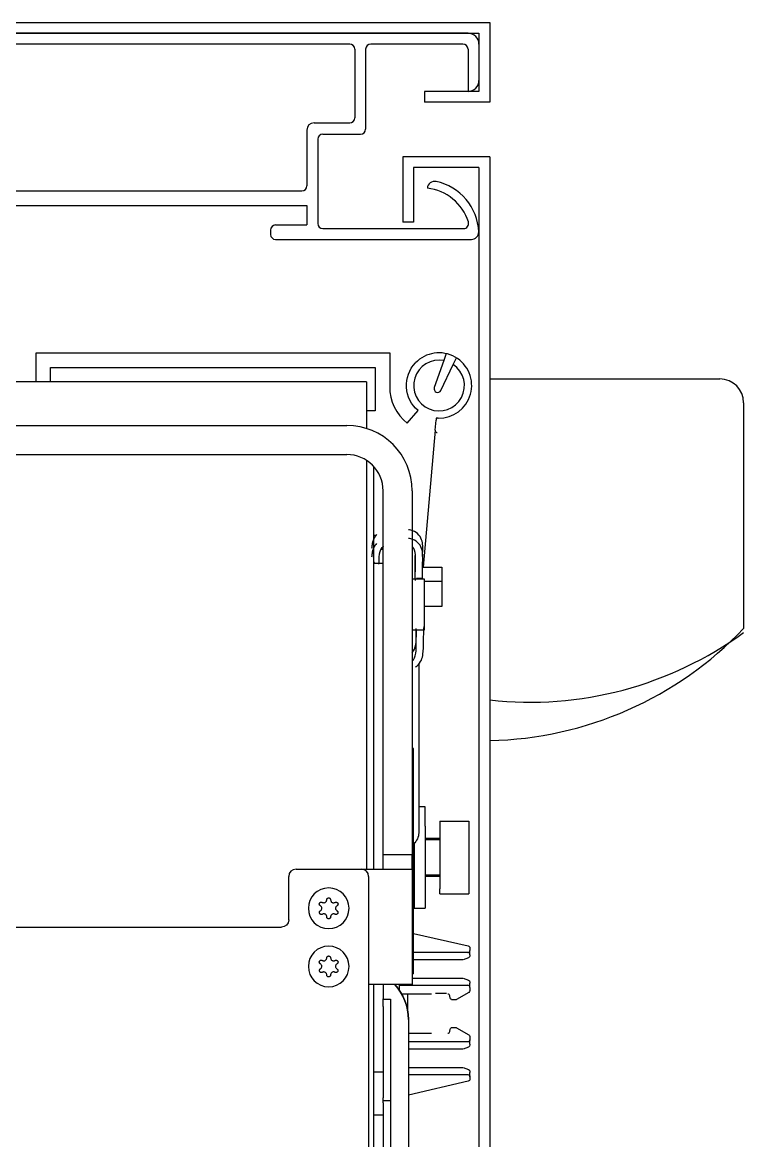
# Model space of a CAD drawing. Header units: millimetres. Extents: x 17311 to 801382, y -242618 to -104888.
# Drawn here: x 575746.3 to 575845.7, y -199233.5 to -199079.5 of the extents above; entities that cross this region are included whole.
import ezdxf

# ---------------------------------------------------------------- set-up
doc = ezdxf.new("R2010")
doc.units = ezdxf.units.MM
doc.header["$LTSCALE"] = 250
for name, color, linetype in [('1', 1, 'Continuous'), ('A-CON', 2, 'Continuous'), ('A-ELE-8', 8, 'Continuous'), ('A-FIN', 6, 'Continuous'), ('A-WIN', 4, 'Continuous')]:
    doc.layers.add(name, color=color, linetype=linetype)

# ---------------------------------------------------------------- blocks, each defined once
blk = doc.blocks.new('2302')
at = {"layer": '1', "color": 8, "linetype": 'Continuous'}
for p, q in [((40.09, 68.81), (40.09, 72.81)), ((40.09, 68.81), (40.09, 72.81)), ((40.09, 72.81), (88.79, 72.81)), ((88.79, 72.81), (88.79, 68.17)), ((88.79, 72.81), (88.79, 68.17)), ((96.59, 72.7), (96.25, 71.75)), ((96.59, 72.7), (96.25, 71.75)), ((96.25, 71.75), (94.93, 68.02)), ((96.25, 71.75), (94.93, 68.02)), ((95.85, 67.64), (97.55, 71.22)), ((95.85, 67.64), (97.55, 71.22)), ((97.55, 71.22), (97.98, 72.13)), ((97.55, 71.22), (97.98, 72.13)), ((42.09, 70.81), (86.79, 70.81)), ((42.09, 68.81), (42.09, 70.81)), ((42.09, 70.81), (86.79, 70.81)), ((42.09, 68.81), (42.09, 70.81)), ((86.79, 70.81), (86.79, 64.81)), ((86.79, 70.81), (86.79, 64.81)), ((85.59, 68.81), (31.92, 68.81)), ((85.59, 68.81), (31.92, 68.81)), ((85.59, 68.81), (85.59, 62.4)), ((85.59, 68.81), (85.59, 62.4)), ((86.79, 64.81), (85.59, 64.81)), ((86.79, 64.81), (85.59, 64.81)), ((91.22, 63.11), (92.7, 64.87)), ((91.22, 63.11), (92.7, 64.87)), ((95.05, 62.14), (95.17, 63.54)), ((95.05, 62.14), (95.17, 63.54)), ((95.2, 63.83), (95.17, 63.54)), ((95.2, 63.83), (95.17, 63.54)), ((22.09, 62.81), (82.89, 62.81)), ((22.09, 62.81), (82.89, 62.81)), ((95.05, 62.14), (93.4, 43.3)), ((95.05, 62.14), (93.4, 43.3)), ((3.59, 58.81), (82.89, 58.81)), ((3.59, 58.81), (82.89, 58.81)), ((85.59, 58.02), (85.59, 1.71)), ((85.59, 58.02), (85.59, 1.71)), ((86.59, 1.72), (86.59, 57.18)), ((86.59, 1.72), (86.59, 57.18)), ((87.89, 3.72), (87.89, 53.81)), ((87.89, 3.72), (87.89, 53.81)), ((91.89, 53.81), (91.89, 3.72)), ((91.89, 53.81), (91.89, 3.72)), ((86.59, 47.71), (86.96, 47.71)), ((86.59, 47.71), (86.96, 47.71)), ((87.89, 45.71), (87.56, 45.71)), ((87.89, 45.71), (87.56, 45.71)), ((87.89, 43.81), (86.59, 43.81)), ((87.89, 43.81), (86.59, 43.81)), ((92.29, 43.86), (92.29, 42.66)), ((92.29, 43.86), (92.29, 42.66)), ((93.3, 43.3), (95.99, 43.3)), ((93.3, 43.3), (95.99, 43.3)), ((95.99, 43.3), (95.99, 41.38)), ((95.99, 43.3), (95.99, 41.38)), ((93.59, 41.66), (91.89, 41.66)), ((93.59, 41.66), (91.89, 41.66)), ((92.49, 41.74), (92.49, 41.66)), ((93.31, 41.74), (92.49, 41.74)), ((92.49, 41.74), (92.49, 41.66)), ((93.31, 41.74), (92.49, 41.74)), ((93.31, 41.74), (93.31, 42.94)), ((93.31, 41.74), (93.31, 42.94)), ((93.59, 34.66), (93.59, 41.66)), ((93.59, 34.66), (93.59, 41.66)), ((93.59, 41.38), (95.99, 41.38)), ((93.59, 41.38), (95.99, 41.38)), ((95.99, 41.38), (95.99, 37.87)), ((95.99, 41.38), (95.99, 37.87)), ((95.99, 37.87), (93.59, 37.87)), ((95.99, 37.87), (93.59, 37.87)), ((91.89, 34.66), (93.59, 34.66)), ((91.89, 34.66), (93.59, 34.66)), ((92.79, 29.92), (92.79, 6.71)), ((92.79, 29.92), (92.79, 6.71)), ((92.09, 18.31), (91.89, 18.31)), ((92.09, 18.31), (91.89, 18.31)), ((92.09, 16.31), (92.09, 18.31)), ((92.09, 16.31), (92.09, 18.31)), ((92.09, -1.68), (92.09, 16.31)), ((92.09, -1.68), (92.09, 16.31)), ((93.69, 10.31), (92.79, 10.31)), ((93.69, 10.31), (92.79, 10.31)), ((93.69, 7.61), (93.69, 10.31)), ((93.69, 7.61), (93.69, 10.31)), ((95.69, 8.31), (95.69, 7.61)), ((95.69, 8.31), (99.69, 8.31)), ((95.69, 8.31), (95.69, 7.61)), ((95.69, 8.31), (99.69, 8.31)), ((99.69, 8.31), (99.69, -1.69)), ((99.69, 8.31), (99.69, -1.69)), ((93.69, 7.61), (93.69, -3.69)), ((93.69, 7.61), (93.69, -3.69)), ((95.69, 7.61), (95.69, -0.99)), ((95.69, 7.61), (95.69, -0.99)), ((92.18, 5.27), (92.18, -3.69)), ((92.18, 5.27), (92.18, -3.69)), ((95.69, 5.91), (93.69, 5.91)), ((95.69, 5.91), (93.69, 5.91)), ((95.69, 5.76), (93.69, 5.76)), ((95.69, 5.76), (93.69, 5.76)), ((87.89, 1.72), (87.89, 3.72)), ((87.89, 3.72), (91.89, 3.72)), ((87.89, 1.72), (87.89, 3.72)), ((87.89, 3.72), (91.89, 3.72)), ((91.89, 1.72), (91.89, 3.72)), ((91.89, 1.72), (91.89, 3.72)), ((75.89, 1.71), (84.89, 1.71)), ((75.89, 1.71), (84.89, 1.71)), ((84.89, 1.71), (91.89, 1.71)), ((84.89, 1.71), (91.89, 1.71)), ((87.89, 1.72), (91.89, 1.72)), ((87.89, 1.71), (87.89, 1.72)), ((87.89, 1.72), (91.89, 1.72)), ((87.89, 1.71), (87.89, 1.72)), ((91.89, 1.72), (91.89, 1.71)), ((91.89, 1.72), (91.89, 1.71)), ((91.89, 1.71), (91.89, -14.19)), ((91.89, 1.71), (91.89, -14.19)), ((74.89, -5.29), (74.89, 0.71)), ((74.89, -5.29), (74.89, 0.71)), ((85.89, 0.71), (85.89, -22.16)), ((85.89, 0.71), (85.89, -22.16)), ((95.69, 0.87), (93.69, 0.87)), ((95.69, 0.87), (93.69, 0.87)), ((93.69, 0.72), (95.69, 0.72)), ((93.69, 0.72), (95.69, 0.72)), ((95.69, -1.69), (95.69, -0.99)), ((95.69, -1.69), (95.69, -0.99)), ((91.99, -1.68), (92.09, -1.68)), ((91.99, -1.68), (91.99, -1.7)), ((91.99, -1.68), (92.09, -1.68)), ((91.99, -1.68), (91.99, -1.7)), ((91.99, -1.7), (92.09, -1.7)), ((91.99, -1.7), (92.09, -1.7)), ((92.09, -10.69), (92.09, -1.7)), ((92.09, -10.69), (92.09, -1.7)), ((92.09, -3), (92.18, -3.69)), ((92.09, -3), (92.18, -3.69)), ((95.69, -1.69), (99.69, -1.69)), ((95.69, -1.69), (99.69, -1.69)), ((92.18, -3.69), (93.69, -3.69)), ((92.18, -3.69), (93.69, -3.69)), ((24.89, -6.29), (73.89, -6.29)), ((24.89, -6.29), (73.89, -6.29)), ((92.09, -7.14), (99.61, -8.87)), ((92.09, -7.14), (99.61, -8.87)), ((99.84, -9.16), (99.84, -9.49)), ((99.84, -9.16), (99.84, -9.49)), ((99.54, -9.79), (92.09, -9.79)), ((99.54, -9.79), (92.09, -9.79)), ((92.09, -12.69), (92.09, -10.69)), ((92.09, -12.69), (92.09, -10.69)), ((99.64, -10.49), (98.89, -10.77)), ((99.64, -10.49), (98.89, -10.77)), ((99.84, -10.09), (99.84, -9.49)), ((99.84, -10.09), (99.84, -9.49)), ((99.84, -10.09), (99.84, -10.21)), ((99.84, -10.09), (99.84, -10.21)), ((98.78, -10.79), (92.09, -10.79)), ((98.78, -10.79), (92.09, -10.79)), ((92.09, -12.69), (91.89, -12.69)), ((92.09, -12.69), (91.89, -12.69)), ((91.89, -13.29), (98.78, -13.29)), ((91.89, -13.29), (98.78, -13.29)), ((98.89, -13.3), (99.64, -13.58)), ((98.89, -13.3), (99.64, -13.58)), ((99.84, -13.86), (99.84, -13.99)), ((99.84, -13.86), (99.84, -13.99)), ((91.89, -14.19), (85.89, -14.19)), ((91.89, -14.19), (85.89, -14.19)), ((86.59, -40.86), (86.59, -14.18)), ((86.59, -40.86), (86.59, -14.18)), ((87.89, -14.19), (87.89, -16.19)), ((87.89, -14.19), (87.89, -16.19)), ((90.09, -14.19), (90.09, -14.92)), ((90.09, -14.19), (90.09, -14.92)), ((90.09, -14.29), (99.54, -14.29)), ((90.09, -14.29), (99.54, -14.29)), ((99.69, -15.27), (98, -16.25)), ((99.69, -15.27), (98, -16.25)), ((99.84, -14.59), (99.84, -13.99)), ((99.84, -14.59), (99.84, -13.99)), ((99.84, -14.59), (99.84, -15.01)), ((99.84, -14.59), (99.84, -15.01)), ((87.89, -17.19), (87.89, -16.19)), ((87.89, -16.19), (88.89, -16.19)), ((87.89, -17.19), (87.89, -16.19)), ((87.89, -16.19), (88.89, -16.19)), ((88.89, -16.19), (88.89, -17.19)), ((88.89, -16.19), (88.89, -17.19)), ((94.57, -15.49), (90.45, -15.49)), ((94.57, -15.49), (90.45, -15.49)), ((91.31, -17.95), (91.31, -15.49)), ((91.31, -17.95), (91.31, -15.49)), ((96.61, -15.44), (95.09, -15.44)), ((96.61, -15.44), (95.09, -15.44)), ((96.79, -15.49), (96.78, -15.49)), ((96.79, -15.49), (96.78, -15.49)), ((97.14, -16.04), (97.08, -15.73)), ((97.14, -16.04), (97.08, -15.73)), ((97.85, -16.29), (97.43, -16.29)), ((97.85, -16.29), (97.43, -16.29)), ((87.89, -17.19), (87.89, -29.78)), ((87.89, -17.19), (87.89, -29.78)), ((88.89, -17.19), (88.89, -29.78)), ((88.89, -17.19), (88.89, -29.78)), ((91.39, -18.99), (91.39, -18.99)), ((91.39, -18.99), (91.39, -19.99)), ((91.39, -18.99), (91.39, -18.99)), ((91.39, -18.99), (91.39, -19.99)), ((91.39, -19.99), (91.39, -33.73)), ((91.39, -19.99), (91.39, -33.73)), ((91.39, -20.89), (94.57, -20.89)), ((91.39, -20.89), (94.57, -20.89)), ((96.78, -20.89), (96.79, -20.89)), ((96.78, -20.89), (96.79, -20.89)), ((97.08, -20.64), (97.14, -20.33)), ((97.08, -20.64), (97.14, -20.33)), ((97.43, -20.09), (97.85, -20.09)), ((97.43, -20.09), (97.85, -20.09)), ((98, -20.13), (99.69, -21.1)), ((98, -20.13), (99.69, -21.1)), ((99.84, -21.36), (99.84, -21.79)), ((99.84, -21.36), (99.84, -21.79)), ((85.89, -22.16), (85.89, -23.58)), ((85.89, -22.16), (85.89, -23.58)), ((99.54, -22.09), (91.39, -22.09)), ((99.54, -22.09), (91.39, -22.09)), ((98.78, -23.09), (91.39, -23.09)), ((98.78, -23.09), (91.39, -23.09)), ((99.64, -22.79), (98.89, -23.07)), ((99.64, -22.79), (98.89, -23.07)), ((99.84, -22.39), (99.84, -21.79)), ((99.84, -22.39), (99.84, -21.79)), ((99.84, -22.39), (99.84, -22.51)), ((99.84, -22.39), (99.84, -22.51)), ((85.89, -23.58), (85.89, -50.36)), ((85.89, -23.58), (85.89, -50.36)), ((91.39, -25.59), (98.78, -25.59)), ((91.39, -25.59), (98.78, -25.59)), ((98.89, -25.6), (99.64, -25.88)), ((98.89, -25.6), (99.64, -25.88)), ((99.84, -26.16), (99.84, -26.29)), ((99.84, -26.16), (99.84, -26.29)), ((86.59, -26.19), (87.89, -26.19)), ((86.59, -26.19), (87.89, -26.19)), ((91.39, -26.59), (99.54, -26.59)), ((91.39, -26.59), (99.54, -26.59)), ((99.61, -27.5), (91.39, -29.4)), ((99.61, -27.5), (91.39, -29.4)), ((99.84, -26.89), (99.84, -26.29)), ((99.84, -26.89), (99.84, -26.29)), ((99.84, -26.89), (99.84, -27.21)), ((99.84, -26.89), (99.84, -27.21)), ((87.89, -30.48), (87.89, -29.78)), ((87.89, -30.48), (87.89, -29.78)), ((88.89, -30.19), (87.89, -30.19)), ((88.89, -30.19), (87.89, -30.19)), ((87.89, -30.48), (87.89, -52.9)), ((87.89, -30.48), (87.89, -52.9)), ((88.89, -29.78), (88.89, -30.48)), ((88.89, -29.78), (88.89, -30.48)), ((88.89, -30.48), (88.89, -52.9)), ((88.89, -30.48), (88.89, -52.9)), ((87.89, -32.19), (86.59, -32.19)), ((87.89, -32.19), (86.59, -32.19)), ((91.39, -33.73), (91.39, -45.09)), ((91.39, -33.73), (91.39, -45.09))]:
    blk.add_line(p, q, dxfattribs=at)
at = {"layer": '1', "color": 8, "linetype": 'Continuous', "extrusion": (0, 0, -1)}
for centre in [(-80.39, -3.69), (-80.39, -3.69), (-80.39, -11.69), (-80.39, -11.69)]:
    blk.add_circle(centre, 2.8, dxfattribs=at)
at = {"layer": '1', "color": 8, "linetype": 'Continuous'}
for centre, radius, start, end in [((95.59, 68.31), 4.5, 268.5833, 136.4167), ((95.59, 68.31), 4.5, 268.5833, 136.4167), ((95.59, 68.31), 3.5, 79.0221, 55.9779), ((95.59, 68.31), 3.5, 79.0221, 55.9779), ((95.29, 68.17), 6.5, 180, 231.2223), ((95.29, 68.17), 6.5, 180, 231.2223), ((95.4, 67.85), 0.5, 160.3915, 334.6085), ((95.4, 67.85), 0.5, 160.3915, 334.6085), ((95.47, 63.52), 0.3, 88.5833, 175), ((95.47, 63.52), 0.3, 88.5833, 175), ((82.89, 53.81), 9, 0, 90), ((82.89, 53.81), 9, 0, 90), ((95.35, 62.12), 0.3, 175, 267.7735), ((95.35, 62.12), 0.3, 175, 267.7735), ((82.89, 53.81), 5, 0, 90), ((82.89, 53.81), 5, 0, 90), ((75.89, 0.71), 1, 90, 180), ((75.89, 0.71), 1, 90, 180), ((84.89, 0.71), 1, 0, 90), ((84.89, 0.71), 1, 0, 90), ((99.54, -9.49), 0.3, 270, 0), ((99.54, -9.49), 0.3, 270, 0), ((84.39, -18.99), 7, 0, 43.3022), ((84.39, -18.99), 7, 0, 43.3022), ((99.54, -14.59), 0.3, 0, 90), ((99.54, -14.59), 0.3, 0, 90), ((84.39, -18.99), 4.5, 38.4025, 38.9417), ((84.39, -18.99), 4.5, 38.4025, 38.9417), ((96.79, -15.79), 0.3, 10, 90), ((96.79, -15.79), 0.3, 10, 90), ((96.79, -20.59), 0.3, 270, 350), ((96.79, -20.59), 0.3, 270, 350)]:
    blk.add_arc(centre, radius, start, end, dxfattribs=at)
at = {"layer": '1', "color": 8, "linetype": 'Continuous', "extrusion": (0, 0, -1)}
for centre, radius, start, end in [((-95.59, 68.31), 4.5, 310, 43.5832), ((-95.59, 68.31), 4.5, 310, 43.5832), ((-95.59, 68.31), 4.5, 271.4163, 275), ((-95.59, 68.31), 4.5, 271.4163, 275), ((-87.09, 44.19), 0.5, 311.3648, 0), ((-87.09, 44.19), 0.5, 311.3648, 0), ((-90.79, 6.71), 2, 180, 229.4578), ((-90.79, 6.71), 2, 180, 229.4578), ((-73.89, -5.29), 1, 180, 270), ((-73.89, -5.29), 1, 180, 270), ((-99.54, -9.16), 0.3, 103, 180), ((-99.54, -9.16), 0.3, 103, 180), ((-98.78, -10.49), 0.3, 250, 270), ((-98.78, -10.49), 0.3, 250, 270), ((-99.54, -10.21), 0.3, 180, 250), ((-99.54, -10.21), 0.3, 180, 250), ((-98.78, -13.59), 0.3, 90, 110), ((-98.78, -13.59), 0.3, 90, 110), ((-99.54, -13.86), 0.3, 110, 180), ((-99.54, -13.86), 0.3, 110, 180), ((-84.39, -18.99), 7, 136.6978, 180), ((-84.39, -18.99), 7, 136.6978, 180), ((-99.54, -15.01), 0.3, 180, 240), ((-99.54, -15.01), 0.3, 180, 240), ((-97.43, -15.99), 0.3, 270, 350), ((-97.43, -15.99), 0.3, 270, 350), ((-97.85, -15.99), 0.3, 240, 270), ((-97.85, -15.99), 0.3, 240, 270), ((-97.43, -20.39), 0.3, 10, 90), ((-97.43, -20.39), 0.3, 10, 90), ((-97.85, -20.39), 0.3, 90, 120), ((-97.85, -20.39), 0.3, 90, 120), ((-99.54, -21.36), 0.3, 120, 180), ((-99.54, -21.36), 0.3, 120, 180), ((-98.78, -22.79), 0.3, 250, 270), ((-98.78, -22.79), 0.3, 250, 270), ((-99.54, -21.79), 0.3, 180, 270), ((-99.54, -21.79), 0.3, 180, 270), ((-99.54, -22.51), 0.3, 180, 250), ((-99.54, -22.51), 0.3, 180, 250), ((-98.78, -25.89), 0.3, 90, 110), ((-98.78, -25.89), 0.3, 90, 110), ((-99.54, -26.16), 0.3, 110, 180), ((-99.54, -26.16), 0.3, 110, 180), ((-99.54, -26.89), 0.3, 90, 180), ((-99.54, -26.89), 0.3, 90, 180), ((-99.54, -27.21), 0.3, 180, 257), ((-99.54, -27.21), 0.3, 180, 257)]:
    blk.add_arc(centre, radius, start, end, dxfattribs=at)
at = {"layer": '1', "color": 8, "linetype": 'Continuous'}
for points, knots in [([(86.99, 47.77), (86.82, 47.59), (86.5, 47.09), (86.36, 46.46), (86.32, 46.03), (86.3, 45.86)], [0, 0, 0, 0, 0.301565, 0.727963, 1, 1, 1, 1]), ([(86.99, 47.77), (86.82, 47.59), (86.5, 47.09), (86.36, 46.46), (86.32, 46.03), (86.3, 45.86)], [0, 0, 0, 0, 0.301565, 0.727963, 1, 1, 1, 1]), ([(93.31, 44.78), (93.34, 45.23), (93.39, 46), (93.26, 47.05), (92.73, 47.99), (91.91, 48.34), (91.49, 48.43), (91.4, 48.44)], [0, 0, 0, 0, 0.363938, 0.556639, 0.74934, 0.942041, 1, 1, 1, 1]), ([(93.31, 44.78), (93.34, 45.23), (93.39, 46), (93.26, 47.05), (92.73, 47.99), (91.91, 48.34), (91.49, 48.43), (91.4, 48.44)], [0, 0, 0, 0, 0.363938, 0.556639, 0.74934, 0.942041, 1, 1, 1, 1]), ([(86.99, 46.57), (86.82, 46.39), (86.5, 45.89), (86.36, 45.26), (86.32, 44.83), (86.3, 44.66)], [0, 0, 0, 0, 0.301951, 0.728349, 1, 1, 1, 1]), ([(86.99, 46.57), (86.82, 46.39), (86.5, 45.89), (86.36, 45.26), (86.32, 44.83), (86.3, 44.66)], [0, 0, 0, 0, 0.301951, 0.728349, 1, 1, 1, 1]), ([(93.31, 41.74), (93.31, 41.91), (93.28, 42.46), (93.29, 43.43), (93.4, 44.77), (93.26, 45.85), (92.73, 46.79), (91.91, 47.14), (91.49, 47.23), (91.4, 47.24)], [0, 0, 0, 0, 0.116907, 0.358855, 0.600802, 0.721776, 0.84275, 0.963724, 1, 1, 1, 1]), ([(93.31, 41.74), (93.31, 41.91), (93.28, 42.46), (93.29, 43.43), (93.4, 44.77), (93.26, 45.85), (92.73, 46.79), (91.91, 47.14), (91.49, 47.23), (91.4, 47.24)], [0, 0, 0, 0, 0.116907, 0.358855, 0.600802, 0.721776, 0.84275, 0.963724, 1, 1, 1, 1]), ([(87.89, 46.13), (87.89, 46.12), (87.28, 45.68), (87.29, 44.6), (87.27, 43.69)], [0, 0, 0, 0, 0.01338, 1, 1, 1, 1]), ([(87.89, 46.13), (87.89, 46.12), (87.28, 45.68), (87.29, 44.6), (87.27, 43.69)], [0, 0, 0, 0, 0.01338, 1, 1, 1, 1]), ([(92.33, 41.46), (92.29, 42.09), (92.25, 43.52), (92.48, 45.62), (91.93, 46.09), (91.92, 46.1)], [0, 0, 0, 0, 0.45705, 0.9962, 1, 1, 1, 1]), ([(92.33, 41.46), (92.29, 42.09), (92.25, 43.52), (92.48, 45.62), (91.93, 46.09), (91.92, 46.1)], [0, 0, 0, 0, 0.45705, 0.9962, 1, 1, 1, 1]), ([(92.29, 43.61), (92.29, 43.96), (92.29, 44.39), (92.32, 44.86), (92.32, 44.91)], [0, 0, 0, 0, 0.876752, 1, 1, 1, 1]), ([(92.29, 43.61), (92.29, 43.96), (92.29, 44.39), (92.32, 44.86), (92.32, 44.91)], [0, 0, 0, 0, 0.876752, 1, 1, 1, 1]), ([(91.89, 31.54), (92.48, 32.02), (92.42, 33.5), (92.45, 34.59), (92.45, 34.83)], [0, 0, 0, 0, 0.760385, 1, 1, 1, 1]), ([(91.89, 31.54), (92.48, 32.02), (92.42, 33.5), (92.45, 34.59), (92.45, 34.83)], [0, 0, 0, 0, 0.760385, 1, 1, 1, 1]), ([(91.89, 30.34), (92.48, 30.82), (92.4, 32.84), (92.48, 34.14), (92.5, 34.73)], [0, 0, 0, 0, 0.554333, 1, 1, 1, 1]), ([(91.89, 30.34), (92.48, 30.82), (92.4, 32.84), (92.48, 34.14), (92.5, 34.73)], [0, 0, 0, 0, 0.554333, 1, 1, 1, 1]), ([(92.35, 29.54), (92.42, 29.58), (92.5, 29.63), (92.57, 29.69), (92.84, 29.92), (93.23, 30.51), (93.45, 31.6), (93.43, 32.92), (93.47, 34.03), (93.51, 34.75), (93.52, 35.13)], [0, 0, 0, 0, 0.029154, 0.029154, 0.029154, 0.150875, 0.272595, 0.516036, 0.759477, 1, 1, 1, 1]), ([(92.35, 29.54), (92.42, 29.58), (92.5, 29.63), (92.57, 29.69), (92.84, 29.92), (93.23, 30.51), (93.45, 31.6), (93.43, 32.92), (93.47, 34.03), (93.51, 34.75), (93.52, 35.13)], [0, 0, 0, 0, 0.029154, 0.029154, 0.029154, 0.150875, 0.272595, 0.516036, 0.759477, 1, 1, 1, 1]), ([(79.24, -3.34), (79.21, -3.32), (79.19, -3.3), (79.15, -3.25), (79.13, -3.23), (79.11, -3.17), (79.1, -3.14), (79.1, -3.07), (79.1, -3.04), (79.12, -2.99), (79.14, -2.96), (79.17, -2.91), (79.19, -2.89), (79.24, -2.86), (79.27, -2.84), (79.33, -2.83), (79.36, -2.83), (79.42, -2.83), (79.45, -2.84), (79.49, -2.85), (79.5, -2.86), (79.51, -2.87)], [0, 0, 0, 0, 0.110185, 0.110185, 0.220934, 0.220934, 0.33025, 0.33025, 0.436518, 0.436518, 0.539961, 0.539961, 0.642079, 0.642079, 0.744858, 0.744858, 0.849939, 0.849939, 0.95801, 0.95801, 1, 1, 1, 1]), ([(79.24, -3.34), (79.21, -3.32), (79.19, -3.3), (79.15, -3.25), (79.13, -3.23), (79.11, -3.17), (79.1, -3.14), (79.1, -3.07), (79.1, -3.04), (79.12, -2.99), (79.14, -2.96), (79.17, -2.91), (79.19, -2.89), (79.24, -2.86), (79.27, -2.84), (79.33, -2.83), (79.36, -2.83), (79.42, -2.83), (79.45, -2.84), (79.49, -2.85), (79.5, -2.86), (79.51, -2.87)], [0, 0, 0, 0, 0.110185, 0.110185, 0.220934, 0.220934, 0.33025, 0.33025, 0.436518, 0.436518, 0.539961, 0.539961, 0.642079, 0.642079, 0.744858, 0.744858, 0.849939, 0.849939, 0.95801, 0.95801, 1, 1, 1, 1]), ([(79.51, -2.87), (79.55, -2.89), (79.59, -2.9), (79.68, -2.92), (79.73, -2.92), (79.82, -2.91), (79.86, -2.9), (79.94, -2.86), (79.97, -2.83), (80.03, -2.77), (80.06, -2.73), (80.1, -2.65), (80.11, -2.61), (80.12, -2.55), (80.12, -2.54), (80.12, -2.52)], [0, 0, 0, 0, 0.162473, 0.162473, 0.325523, 0.325523, 0.484244, 0.484244, 0.638861, 0.638861, 0.792775, 0.792775, 0.949464, 0.949464, 1, 1, 1, 1]), ([(79.51, -2.87), (79.55, -2.89), (79.59, -2.9), (79.68, -2.92), (79.73, -2.92), (79.82, -2.91), (79.86, -2.9), (79.94, -2.86), (79.97, -2.83), (80.03, -2.77), (80.06, -2.73), (80.1, -2.65), (80.11, -2.61), (80.12, -2.55), (80.12, -2.54), (80.12, -2.52)], [0, 0, 0, 0, 0.162473, 0.162473, 0.325523, 0.325523, 0.484244, 0.484244, 0.638861, 0.638861, 0.792775, 0.792775, 0.949464, 0.949464, 1, 1, 1, 1]), ([(80.12, -2.52), (80.12, -2.49), (80.12, -2.46), (80.14, -2.4), (80.16, -2.38), (80.2, -2.33), (80.23, -2.31), (80.28, -2.28), (80.31, -2.27), (80.37, -2.25), (80.4, -2.25), (80.46, -2.26), (80.49, -2.27), (80.54, -2.3), (80.56, -2.32), (80.6, -2.36), (80.62, -2.38), (80.65, -2.44), (80.65, -2.47), (80.66, -2.51), (80.66, -2.52), (80.66, -2.52)], [0, 0, 0, 0, 0.111815, 0.111815, 0.223958, 0.223958, 0.334605, 0.334605, 0.442214, 0.442214, 0.547095, 0.547095, 0.650787, 0.650787, 0.755253, 0.755253, 0.862071, 0.862071, 0.971847, 0.971847, 1, 1, 1, 1]), ([(80.12, -2.52), (80.12, -2.49), (80.12, -2.46), (80.14, -2.4), (80.16, -2.38), (80.2, -2.33), (80.23, -2.31), (80.28, -2.28), (80.31, -2.27), (80.37, -2.25), (80.4, -2.25), (80.46, -2.26), (80.49, -2.27), (80.54, -2.3), (80.56, -2.32), (80.6, -2.36), (80.62, -2.38), (80.65, -2.44), (80.65, -2.47), (80.66, -2.51), (80.66, -2.52), (80.66, -2.52)], [0, 0, 0, 0, 0.111815, 0.111815, 0.223958, 0.223958, 0.334605, 0.334605, 0.442214, 0.442214, 0.547095, 0.547095, 0.650787, 0.650787, 0.755253, 0.755253, 0.862071, 0.862071, 0.971847, 0.971847, 1, 1, 1, 1]), ([(80.66, -2.52), (80.66, -2.57), (80.67, -2.61), (80.7, -2.7), (80.72, -2.74), (80.78, -2.81), (80.81, -2.84), (80.89, -2.89), (80.93, -2.9), (81.02, -2.92), (81.06, -2.92), (81.15, -2.92), (81.19, -2.9), (81.24, -2.88), (81.25, -2.87), (81.27, -2.87)], [0, 0, 0, 0, 0.162123, 0.162123, 0.324782, 0.324782, 0.483168, 0.483168, 0.637636, 0.637636, 0.791632, 0.791632, 0.948593, 0.948593, 1, 1, 1, 1]), ([(80.66, -2.52), (80.66, -2.57), (80.67, -2.61), (80.7, -2.7), (80.72, -2.74), (80.78, -2.81), (80.81, -2.84), (80.89, -2.89), (80.93, -2.9), (81.02, -2.92), (81.06, -2.92), (81.15, -2.92), (81.19, -2.9), (81.24, -2.88), (81.25, -2.87), (81.27, -2.87)], [0, 0, 0, 0, 0.162123, 0.162123, 0.324782, 0.324782, 0.483168, 0.483168, 0.637636, 0.637636, 0.791632, 0.791632, 0.948593, 0.948593, 1, 1, 1, 1]), ([(81.27, -2.87), (81.29, -2.85), (81.32, -2.84), (81.38, -2.83), (81.42, -2.83), (81.48, -2.84), (81.51, -2.85), (81.56, -2.88), (81.59, -2.9), (81.63, -2.94), (81.64, -2.97), (81.67, -3.02), (81.67, -3.05), (81.68, -3.11), (81.67, -3.14), (81.66, -3.2), (81.65, -3.22), (81.61, -3.27), (81.59, -3.3), (81.56, -3.32), (81.55, -3.33), (81.54, -3.34)], [0, 0, 0, 0, 0.110388, 0.110388, 0.221135, 0.221135, 0.330446, 0.330446, 0.436709, 0.436709, 0.540147, 0.540147, 0.642264, 0.642264, 0.745047, 0.745047, 0.850133, 0.850133, 0.958209, 0.958209, 1, 1, 1, 1]), ([(81.27, -2.87), (81.29, -2.85), (81.32, -2.84), (81.38, -2.83), (81.42, -2.83), (81.48, -2.84), (81.51, -2.85), (81.56, -2.88), (81.59, -2.9), (81.63, -2.94), (81.64, -2.97), (81.67, -3.02), (81.67, -3.05), (81.68, -3.11), (81.67, -3.14), (81.66, -3.2), (81.65, -3.22), (81.61, -3.27), (81.59, -3.3), (81.56, -3.32), (81.55, -3.33), (81.54, -3.34)], [0, 0, 0, 0, 0.110388, 0.110388, 0.221135, 0.221135, 0.330446, 0.330446, 0.436709, 0.436709, 0.540147, 0.540147, 0.642264, 0.642264, 0.745047, 0.745047, 0.850133, 0.850133, 0.958209, 0.958209, 1, 1, 1, 1]), ([(79.52, -4.5), (79.49, -4.52), (79.46, -4.53), (79.4, -4.54), (79.37, -4.54), (79.31, -4.53), (79.28, -4.52), (79.22, -4.49), (79.2, -4.46), (79.16, -4.42), (79.14, -4.39), (79.12, -4.34), (79.11, -4.31), (79.11, -4.25), (79.12, -4.22), (79.13, -4.16), (79.14, -4.13), (79.18, -4.09), (79.2, -4.06), (79.23, -4.04), (79.24, -4.04), (79.25, -4.03)], [0, 0, 0, 0, 0.111781, 0.111781, 0.223924, 0.223924, 0.334572, 0.334572, 0.442181, 0.442181, 0.547063, 0.547063, 0.650755, 0.650755, 0.755221, 0.755221, 0.862038, 0.862038, 0.971813, 0.971813, 1, 1, 1, 1]), ([(79.52, -4.5), (79.49, -4.52), (79.46, -4.53), (79.4, -4.54), (79.37, -4.54), (79.31, -4.53), (79.28, -4.52), (79.22, -4.49), (79.2, -4.46), (79.16, -4.42), (79.14, -4.39), (79.12, -4.34), (79.11, -4.31), (79.11, -4.25), (79.12, -4.22), (79.13, -4.16), (79.14, -4.13), (79.18, -4.09), (79.2, -4.06), (79.23, -4.04), (79.24, -4.04), (79.25, -4.03)], [0, 0, 0, 0, 0.111781, 0.111781, 0.223924, 0.223924, 0.334572, 0.334572, 0.442181, 0.442181, 0.547063, 0.547063, 0.650755, 0.650755, 0.755221, 0.755221, 0.862038, 0.862038, 0.971813, 0.971813, 1, 1, 1, 1]), ([(79.25, -4.03), (79.28, -4.01), (79.32, -3.98), (79.38, -3.91), (79.4, -3.87), (79.43, -3.79), (79.44, -3.74), (79.44, -3.65), (79.44, -3.61), (79.41, -3.52), (79.39, -3.49), (79.34, -3.41), (79.31, -3.38), (79.26, -3.35), (79.25, -3.34), (79.24, -3.34)], [0, 0, 0, 0, 0.161901, 0.161901, 0.324568, 0.324568, 0.482961, 0.482961, 0.637432, 0.637432, 0.791426, 0.791426, 0.948381, 0.948381, 1, 1, 1, 1]), ([(79.25, -4.03), (79.28, -4.01), (79.32, -3.98), (79.38, -3.91), (79.4, -3.87), (79.43, -3.79), (79.44, -3.74), (79.44, -3.65), (79.44, -3.61), (79.41, -3.52), (79.39, -3.49), (79.34, -3.41), (79.31, -3.38), (79.26, -3.35), (79.25, -3.34), (79.24, -3.34)], [0, 0, 0, 0, 0.161901, 0.161901, 0.324568, 0.324568, 0.482961, 0.482961, 0.637432, 0.637432, 0.791426, 0.791426, 0.948381, 0.948381, 1, 1, 1, 1]), ([(80.12, -4.86), (80.12, -4.81), (80.11, -4.77), (80.08, -4.68), (80.06, -4.64), (80, -4.57), (79.97, -4.54), (79.89, -4.49), (79.85, -4.47), (79.77, -4.45), (79.72, -4.45), (79.64, -4.46), (79.59, -4.47), (79.54, -4.49), (79.53, -4.49), (79.52, -4.5)], [0, 0, 0, 0, 0.16251, 0.16251, 0.325559, 0.325559, 0.484279, 0.484279, 0.638895, 0.638895, 0.79281, 0.79281, 0.949499, 0.949499, 1, 1, 1, 1]), ([(80.12, -4.86), (80.12, -4.81), (80.11, -4.77), (80.08, -4.68), (80.06, -4.64), (80, -4.57), (79.97, -4.54), (79.89, -4.49), (79.85, -4.47), (79.77, -4.45), (79.72, -4.45), (79.64, -4.46), (79.59, -4.47), (79.54, -4.49), (79.53, -4.49), (79.52, -4.5)], [0, 0, 0, 0, 0.16251, 0.16251, 0.325559, 0.325559, 0.484279, 0.484279, 0.638895, 0.638895, 0.79281, 0.79281, 0.949499, 0.949499, 1, 1, 1, 1]), ([(81.26, -4.5), (81.22, -4.48), (81.18, -4.46), (81.09, -4.45), (81.04, -4.45), (80.95, -4.46), (80.91, -4.48), (80.83, -4.52), (80.8, -4.55), (80.74, -4.61), (80.71, -4.65), (80.68, -4.73), (80.66, -4.77), (80.66, -4.83), (80.66, -4.84), (80.66, -4.86)], [0, 0, 0, 0, 0.162089, 0.162089, 0.324749, 0.324749, 0.483136, 0.483136, 0.637605, 0.637605, 0.791601, 0.791601, 0.948561, 0.948561, 1, 1, 1, 1]), ([(81.26, -4.5), (81.22, -4.48), (81.18, -4.46), (81.09, -4.45), (81.04, -4.45), (80.95, -4.46), (80.91, -4.48), (80.83, -4.52), (80.8, -4.55), (80.74, -4.61), (80.71, -4.65), (80.68, -4.73), (80.66, -4.77), (80.66, -4.83), (80.66, -4.84), (80.66, -4.86)], [0, 0, 0, 0, 0.162089, 0.162089, 0.324749, 0.324749, 0.483136, 0.483136, 0.637605, 0.637605, 0.791601, 0.791601, 0.948561, 0.948561, 1, 1, 1, 1]), ([(81.53, -4.03), (81.56, -4.05), (81.58, -4.07), (81.62, -4.12), (81.64, -4.14), (81.66, -4.2), (81.66, -4.23), (81.66, -4.3), (81.66, -4.33), (81.64, -4.38), (81.62, -4.41), (81.59, -4.46), (81.56, -4.48), (81.51, -4.51), (81.49, -4.52), (81.43, -4.54), (81.4, -4.54), (81.34, -4.53), (81.31, -4.53), (81.27, -4.51), (81.27, -4.51), (81.26, -4.5)], [0, 0, 0, 0, 0.111589, 0.111589, 0.223735, 0.223735, 0.334387, 0.334387, 0.442002, 0.442002, 0.546887, 0.546887, 0.650579, 0.650579, 0.755042, 0.755042, 0.861855, 0.861855, 0.971625, 0.971625, 1, 1, 1, 1]), ([(81.53, -4.03), (81.56, -4.05), (81.58, -4.07), (81.62, -4.12), (81.64, -4.14), (81.66, -4.2), (81.66, -4.23), (81.66, -4.3), (81.66, -4.33), (81.64, -4.38), (81.62, -4.41), (81.59, -4.46), (81.56, -4.48), (81.51, -4.51), (81.49, -4.52), (81.43, -4.54), (81.4, -4.54), (81.34, -4.53), (81.31, -4.53), (81.27, -4.51), (81.27, -4.51), (81.26, -4.5)], [0, 0, 0, 0, 0.111589, 0.111589, 0.223735, 0.223735, 0.334387, 0.334387, 0.442002, 0.442002, 0.546887, 0.546887, 0.650579, 0.650579, 0.755042, 0.755042, 0.861855, 0.861855, 0.971625, 0.971625, 1, 1, 1, 1]), ([(81.54, -3.34), (81.5, -3.36), (81.46, -3.39), (81.4, -3.45), (81.38, -3.49), (81.34, -3.58), (81.34, -3.62), (81.33, -3.71), (81.34, -3.76), (81.36, -3.84), (81.38, -3.88), (81.43, -3.95), (81.46, -3.98), (81.51, -4.02), (81.52, -4.03), (81.53, -4.03)], [0, 0, 0, 0, 0.162476, 0.162476, 0.325526, 0.325526, 0.484247, 0.484247, 0.638863, 0.638863, 0.792778, 0.792778, 0.949467, 0.949467, 1, 1, 1, 1]), ([(81.54, -3.34), (81.5, -3.36), (81.46, -3.39), (81.4, -3.45), (81.38, -3.49), (81.34, -3.58), (81.34, -3.62), (81.33, -3.71), (81.34, -3.76), (81.36, -3.84), (81.38, -3.88), (81.43, -3.95), (81.46, -3.98), (81.51, -4.02), (81.52, -4.03), (81.53, -4.03)], [0, 0, 0, 0, 0.162476, 0.162476, 0.325526, 0.325526, 0.484247, 0.484247, 0.638863, 0.638863, 0.792778, 0.792778, 0.949467, 0.949467, 1, 1, 1, 1]), ([(80.66, -4.86), (80.66, -4.89), (80.65, -4.92), (80.63, -4.98), (80.62, -5.01), (80.58, -5.05), (80.55, -5.08), (80.5, -5.11), (80.47, -5.12), (80.41, -5.13), (80.38, -5.13), (80.32, -5.13), (80.3, -5.12), (80.24, -5.09), (80.22, -5.07), (80.18, -5.03), (80.16, -5.01), (80.13, -4.95), (80.12, -4.92), (80.12, -4.88), (80.12, -4.87), (80.12, -4.86)], [0, 0, 0, 0, 0.110426, 0.110426, 0.221172, 0.221172, 0.330483, 0.330483, 0.436744, 0.436744, 0.540182, 0.540182, 0.642299, 0.642299, 0.745083, 0.745083, 0.85017, 0.85017, 0.958247, 0.958247, 1, 1, 1, 1]), ([(80.66, -4.86), (80.66, -4.89), (80.65, -4.92), (80.63, -4.98), (80.62, -5.01), (80.58, -5.05), (80.55, -5.08), (80.5, -5.11), (80.47, -5.12), (80.41, -5.13), (80.38, -5.13), (80.32, -5.13), (80.3, -5.12), (80.24, -5.09), (80.22, -5.07), (80.18, -5.03), (80.16, -5.01), (80.13, -4.95), (80.12, -4.92), (80.12, -4.88), (80.12, -4.87), (80.12, -4.86)], [0, 0, 0, 0, 0.110426, 0.110426, 0.221172, 0.221172, 0.330483, 0.330483, 0.436744, 0.436744, 0.540182, 0.540182, 0.642299, 0.642299, 0.745083, 0.745083, 0.85017, 0.85017, 0.958247, 0.958247, 1, 1, 1, 1]), ([(79.51, -10.87), (79.55, -10.89), (79.59, -10.9), (79.68, -10.92), (79.73, -10.92), (79.82, -10.91), (79.86, -10.9), (79.94, -10.86), (79.97, -10.83), (80.03, -10.77), (80.06, -10.73), (80.1, -10.65), (80.11, -10.61), (80.12, -10.55), (80.12, -10.54), (80.12, -10.52)], [0, 0, 0, 0, 0.162473, 0.162473, 0.325523, 0.325523, 0.484244, 0.484244, 0.638861, 0.638861, 0.792775, 0.792775, 0.949464, 0.949464, 1, 1, 1, 1]), ([(79.51, -10.87), (79.55, -10.89), (79.59, -10.9), (79.68, -10.92), (79.73, -10.92), (79.82, -10.91), (79.86, -10.9), (79.94, -10.86), (79.97, -10.83), (80.03, -10.77), (80.06, -10.73), (80.1, -10.65), (80.11, -10.61), (80.12, -10.55), (80.12, -10.54), (80.12, -10.52)], [0, 0, 0, 0, 0.162473, 0.162473, 0.325523, 0.325523, 0.484244, 0.484244, 0.638861, 0.638861, 0.792775, 0.792775, 0.949464, 0.949464, 1, 1, 1, 1]), ([(80.12, -10.52), (80.12, -10.49), (80.12, -10.46), (80.14, -10.4), (80.16, -10.38), (80.2, -10.33), (80.23, -10.31), (80.28, -10.28), (80.31, -10.27), (80.37, -10.25), (80.4, -10.25), (80.46, -10.26), (80.49, -10.27), (80.54, -10.3), (80.56, -10.32), (80.6, -10.36), (80.62, -10.38), (80.65, -10.44), (80.65, -10.47), (80.66, -10.51), (80.66, -10.52), (80.66, -10.52)], [0, 0, 0, 0, 0.111815, 0.111815, 0.223958, 0.223958, 0.334605, 0.334605, 0.442214, 0.442214, 0.547095, 0.547095, 0.650787, 0.650787, 0.755253, 0.755253, 0.862071, 0.862071, 0.971847, 0.971847, 1, 1, 1, 1]), ([(80.12, -10.52), (80.12, -10.49), (80.12, -10.46), (80.14, -10.4), (80.16, -10.38), (80.2, -10.33), (80.23, -10.31), (80.28, -10.28), (80.31, -10.27), (80.37, -10.25), (80.4, -10.25), (80.46, -10.26), (80.49, -10.27), (80.54, -10.3), (80.56, -10.32), (80.6, -10.36), (80.62, -10.38), (80.65, -10.44), (80.65, -10.47), (80.66, -10.51), (80.66, -10.52), (80.66, -10.52)], [0, 0, 0, 0, 0.111815, 0.111815, 0.223958, 0.223958, 0.334605, 0.334605, 0.442214, 0.442214, 0.547095, 0.547095, 0.650787, 0.650787, 0.755253, 0.755253, 0.862071, 0.862071, 0.971847, 0.971847, 1, 1, 1, 1]), ([(80.66, -10.52), (80.66, -10.57), (80.67, -10.61), (80.7, -10.7), (80.72, -10.74), (80.78, -10.81), (80.81, -10.84), (80.89, -10.89), (80.93, -10.9), (81.02, -10.92), (81.06, -10.92), (81.15, -10.92), (81.19, -10.9), (81.24, -10.88), (81.25, -10.87), (81.27, -10.87)], [0, 0, 0, 0, 0.162123, 0.162123, 0.324782, 0.324782, 0.483168, 0.483168, 0.637636, 0.637636, 0.791632, 0.791632, 0.948593, 0.948593, 1, 1, 1, 1]), ([(80.66, -10.52), (80.66, -10.57), (80.67, -10.61), (80.7, -10.7), (80.72, -10.74), (80.78, -10.81), (80.81, -10.84), (80.89, -10.89), (80.93, -10.9), (81.02, -10.92), (81.06, -10.92), (81.15, -10.92), (81.19, -10.9), (81.24, -10.88), (81.25, -10.87), (81.27, -10.87)], [0, 0, 0, 0, 0.162123, 0.162123, 0.324782, 0.324782, 0.483168, 0.483168, 0.637636, 0.637636, 0.791632, 0.791632, 0.948593, 0.948593, 1, 1, 1, 1]), ([(79.24, -11.34), (79.21, -11.32), (79.19, -11.3), (79.15, -11.25), (79.13, -11.23), (79.11, -11.17), (79.1, -11.14), (79.1, -11.07), (79.1, -11.04), (79.12, -10.99), (79.14, -10.96), (79.17, -10.91), (79.19, -10.89), (79.24, -10.86), (79.27, -10.84), (79.33, -10.83), (79.36, -10.83), (79.42, -10.83), (79.45, -10.84), (79.49, -10.85), (79.5, -10.86), (79.51, -10.87)], [0, 0, 0, 0, 0.110185, 0.110185, 0.220934, 0.220934, 0.33025, 0.33025, 0.436518, 0.436518, 0.539961, 0.539961, 0.642079, 0.642079, 0.744858, 0.744858, 0.849939, 0.849939, 0.95801, 0.95801, 1, 1, 1, 1]), ([(79.24, -11.34), (79.21, -11.32), (79.19, -11.3), (79.15, -11.25), (79.13, -11.23), (79.11, -11.17), (79.1, -11.14), (79.1, -11.07), (79.1, -11.04), (79.12, -10.99), (79.14, -10.96), (79.17, -10.91), (79.19, -10.89), (79.24, -10.86), (79.27, -10.84), (79.33, -10.83), (79.36, -10.83), (79.42, -10.83), (79.45, -10.84), (79.49, -10.85), (79.5, -10.86), (79.51, -10.87)], [0, 0, 0, 0, 0.110185, 0.110185, 0.220934, 0.220934, 0.33025, 0.33025, 0.436518, 0.436518, 0.539961, 0.539961, 0.642079, 0.642079, 0.744858, 0.744858, 0.849939, 0.849939, 0.95801, 0.95801, 1, 1, 1, 1]), ([(79.52, -12.5), (79.49, -12.52), (79.46, -12.53), (79.4, -12.54), (79.37, -12.54), (79.31, -12.53), (79.28, -12.52), (79.22, -12.49), (79.2, -12.46), (79.16, -12.42), (79.14, -12.39), (79.12, -12.34), (79.11, -12.31), (79.11, -12.25), (79.12, -12.22), (79.13, -12.16), (79.14, -12.13), (79.18, -12.09), (79.2, -12.06), (79.23, -12.04), (79.24, -12.04), (79.25, -12.03)], [0, 0, 0, 0, 0.111781, 0.111781, 0.223924, 0.223924, 0.334572, 0.334572, 0.442181, 0.442181, 0.547063, 0.547063, 0.650755, 0.650755, 0.755221, 0.755221, 0.862038, 0.862038, 0.971813, 0.971813, 1, 1, 1, 1]), ([(79.52, -12.5), (79.49, -12.52), (79.46, -12.53), (79.4, -12.54), (79.37, -12.54), (79.31, -12.53), (79.28, -12.52), (79.22, -12.49), (79.2, -12.46), (79.16, -12.42), (79.14, -12.39), (79.12, -12.34), (79.11, -12.31), (79.11, -12.25), (79.12, -12.22), (79.13, -12.16), (79.14, -12.13), (79.18, -12.09), (79.2, -12.06), (79.23, -12.04), (79.24, -12.04), (79.25, -12.03)], [0, 0, 0, 0, 0.111781, 0.111781, 0.223924, 0.223924, 0.334572, 0.334572, 0.442181, 0.442181, 0.547063, 0.547063, 0.650755, 0.650755, 0.755221, 0.755221, 0.862038, 0.862038, 0.971813, 0.971813, 1, 1, 1, 1]), ([(79.25, -12.03), (79.28, -12.01), (79.32, -11.98), (79.38, -11.91), (79.4, -11.87), (79.43, -11.79), (79.44, -11.74), (79.44, -11.65), (79.44, -11.61), (79.41, -11.52), (79.39, -11.49), (79.34, -11.41), (79.31, -11.38), (79.26, -11.35), (79.25, -11.34), (79.24, -11.34)], [0, 0, 0, 0, 0.161901, 0.161901, 0.324568, 0.324568, 0.482961, 0.482961, 0.637432, 0.637432, 0.791426, 0.791426, 0.948381, 0.948381, 1, 1, 1, 1]), ([(79.25, -12.03), (79.28, -12.01), (79.32, -11.98), (79.38, -11.91), (79.4, -11.87), (79.43, -11.79), (79.44, -11.74), (79.44, -11.65), (79.44, -11.61), (79.41, -11.52), (79.39, -11.49), (79.34, -11.41), (79.31, -11.38), (79.26, -11.35), (79.25, -11.34), (79.24, -11.34)], [0, 0, 0, 0, 0.161901, 0.161901, 0.324568, 0.324568, 0.482961, 0.482961, 0.637432, 0.637432, 0.791426, 0.791426, 0.948381, 0.948381, 1, 1, 1, 1]), ([(81.53, -12.03), (81.56, -12.05), (81.58, -12.07), (81.62, -12.12), (81.64, -12.14), (81.66, -12.2), (81.66, -12.23), (81.66, -12.3), (81.66, -12.33), (81.64, -12.38), (81.62, -12.41), (81.59, -12.46), (81.56, -12.48), (81.51, -12.51), (81.49, -12.52), (81.43, -12.54), (81.4, -12.54), (81.34, -12.53), (81.31, -12.53), (81.27, -12.51), (81.27, -12.51), (81.26, -12.5)], [0, 0, 0, 0, 0.111589, 0.111589, 0.223735, 0.223735, 0.334387, 0.334387, 0.442002, 0.442002, 0.546887, 0.546887, 0.650579, 0.650579, 0.755042, 0.755042, 0.861855, 0.861855, 0.971625, 0.971625, 1, 1, 1, 1]), ([(81.53, -12.03), (81.56, -12.05), (81.58, -12.07), (81.62, -12.12), (81.64, -12.14), (81.66, -12.2), (81.66, -12.23), (81.66, -12.3), (81.66, -12.33), (81.64, -12.38), (81.62, -12.41), (81.59, -12.46), (81.56, -12.48), (81.51, -12.51), (81.49, -12.52), (81.43, -12.54), (81.4, -12.54), (81.34, -12.53), (81.31, -12.53), (81.27, -12.51), (81.27, -12.51), (81.26, -12.5)], [0, 0, 0, 0, 0.111589, 0.111589, 0.223735, 0.223735, 0.334387, 0.334387, 0.442002, 0.442002, 0.546887, 0.546887, 0.650579, 0.650579, 0.755042, 0.755042, 0.861855, 0.861855, 0.971625, 0.971625, 1, 1, 1, 1]), ([(81.27, -10.87), (81.29, -10.85), (81.32, -10.84), (81.38, -10.83), (81.42, -10.83), (81.48, -10.84), (81.51, -10.85), (81.56, -10.88), (81.59, -10.9), (81.63, -10.94), (81.64, -10.97), (81.67, -11.02), (81.67, -11.05), (81.68, -11.11), (81.67, -11.14), (81.66, -11.2), (81.65, -11.22), (81.61, -11.27), (81.59, -11.3), (81.56, -11.32), (81.55, -11.33), (81.54, -11.34)], [0, 0, 0, 0, 0.110388, 0.110388, 0.221135, 0.221135, 0.330446, 0.330446, 0.436709, 0.436709, 0.540147, 0.540147, 0.642264, 0.642264, 0.745047, 0.745047, 0.850133, 0.850133, 0.958209, 0.958209, 1, 1, 1, 1]), ([(81.27, -10.87), (81.29, -10.85), (81.32, -10.84), (81.38, -10.83), (81.42, -10.83), (81.48, -10.84), (81.51, -10.85), (81.56, -10.88), (81.59, -10.9), (81.63, -10.94), (81.64, -10.97), (81.67, -11.02), (81.67, -11.05), (81.68, -11.11), (81.67, -11.14), (81.66, -11.2), (81.65, -11.22), (81.61, -11.27), (81.59, -11.3), (81.56, -11.32), (81.55, -11.33), (81.54, -11.34)], [0, 0, 0, 0, 0.110388, 0.110388, 0.221135, 0.221135, 0.330446, 0.330446, 0.436709, 0.436709, 0.540147, 0.540147, 0.642264, 0.642264, 0.745047, 0.745047, 0.850133, 0.850133, 0.958209, 0.958209, 1, 1, 1, 1]), ([(81.54, -11.34), (81.5, -11.36), (81.46, -11.39), (81.4, -11.45), (81.38, -11.49), (81.34, -11.58), (81.34, -11.62), (81.33, -11.71), (81.34, -11.76), (81.36, -11.84), (81.38, -11.88), (81.43, -11.95), (81.46, -11.98), (81.51, -12.02), (81.52, -12.03), (81.53, -12.03)], [0, 0, 0, 0, 0.162476, 0.162476, 0.325526, 0.325526, 0.484247, 0.484247, 0.638863, 0.638863, 0.792778, 0.792778, 0.949467, 0.949467, 1, 1, 1, 1]), ([(81.54, -11.34), (81.5, -11.36), (81.46, -11.39), (81.4, -11.45), (81.38, -11.49), (81.34, -11.58), (81.34, -11.62), (81.33, -11.71), (81.34, -11.76), (81.36, -11.84), (81.38, -11.88), (81.43, -11.95), (81.46, -11.98), (81.51, -12.02), (81.52, -12.03), (81.53, -12.03)], [0, 0, 0, 0, 0.162476, 0.162476, 0.325526, 0.325526, 0.484247, 0.484247, 0.638863, 0.638863, 0.792778, 0.792778, 0.949467, 0.949467, 1, 1, 1, 1]), ([(80.12, -12.86), (80.12, -12.81), (80.11, -12.77), (80.08, -12.68), (80.06, -12.64), (80, -12.57), (79.97, -12.54), (79.89, -12.49), (79.85, -12.47), (79.77, -12.45), (79.72, -12.45), (79.64, -12.46), (79.59, -12.47), (79.54, -12.49), (79.53, -12.49), (79.52, -12.5)], [0, 0, 0, 0, 0.16251, 0.16251, 0.325559, 0.325559, 0.484279, 0.484279, 0.638895, 0.638895, 0.79281, 0.79281, 0.949499, 0.949499, 1, 1, 1, 1]), ([(80.12, -12.86), (80.12, -12.81), (80.11, -12.77), (80.08, -12.68), (80.06, -12.64), (80, -12.57), (79.97, -12.54), (79.89, -12.49), (79.85, -12.47), (79.77, -12.45), (79.72, -12.45), (79.64, -12.46), (79.59, -12.47), (79.54, -12.49), (79.53, -12.49), (79.52, -12.5)], [0, 0, 0, 0, 0.16251, 0.16251, 0.325559, 0.325559, 0.484279, 0.484279, 0.638895, 0.638895, 0.79281, 0.79281, 0.949499, 0.949499, 1, 1, 1, 1]), ([(80.66, -12.86), (80.66, -12.89), (80.65, -12.92), (80.63, -12.98), (80.62, -13.01), (80.58, -13.05), (80.55, -13.08), (80.5, -13.11), (80.47, -13.12), (80.41, -13.13), (80.38, -13.13), (80.32, -13.13), (80.3, -13.12), (80.24, -13.09), (80.22, -13.07), (80.18, -13.03), (80.16, -13.01), (80.13, -12.95), (80.12, -12.92), (80.12, -12.88), (80.12, -12.87), (80.12, -12.86)], [0, 0, 0, 0, 0.110426, 0.110426, 0.221172, 0.221172, 0.330483, 0.330483, 0.436744, 0.436744, 0.540182, 0.540182, 0.642299, 0.642299, 0.745083, 0.745083, 0.85017, 0.85017, 0.958247, 0.958247, 1, 1, 1, 1]), ([(80.66, -12.86), (80.66, -12.89), (80.65, -12.92), (80.63, -12.98), (80.62, -13.01), (80.58, -13.05), (80.55, -13.08), (80.5, -13.11), (80.47, -13.12), (80.41, -13.13), (80.38, -13.13), (80.32, -13.13), (80.3, -13.12), (80.24, -13.09), (80.22, -13.07), (80.18, -13.03), (80.16, -13.01), (80.13, -12.95), (80.12, -12.92), (80.12, -12.88), (80.12, -12.87), (80.12, -12.86)], [0, 0, 0, 0, 0.110426, 0.110426, 0.221172, 0.221172, 0.330483, 0.330483, 0.436744, 0.436744, 0.540182, 0.540182, 0.642299, 0.642299, 0.745083, 0.745083, 0.85017, 0.85017, 0.958247, 0.958247, 1, 1, 1, 1]), ([(81.26, -12.5), (81.22, -12.48), (81.18, -12.46), (81.09, -12.45), (81.04, -12.45), (80.95, -12.46), (80.91, -12.48), (80.83, -12.52), (80.8, -12.55), (80.74, -12.61), (80.71, -12.65), (80.68, -12.73), (80.66, -12.77), (80.66, -12.83), (80.66, -12.84), (80.66, -12.86)], [0, 0, 0, 0, 0.162089, 0.162089, 0.324749, 0.324749, 0.483136, 0.483136, 0.637605, 0.637605, 0.791601, 0.791601, 0.948561, 0.948561, 1, 1, 1, 1]), ([(81.26, -12.5), (81.22, -12.48), (81.18, -12.46), (81.09, -12.45), (81.04, -12.45), (80.95, -12.46), (80.91, -12.48), (80.83, -12.52), (80.8, -12.55), (80.74, -12.61), (80.71, -12.65), (80.68, -12.73), (80.66, -12.77), (80.66, -12.83), (80.66, -12.84), (80.66, -12.86)], [0, 0, 0, 0, 0.162089, 0.162089, 0.324749, 0.324749, 0.483136, 0.483136, 0.637605, 0.637605, 0.791601, 0.791601, 0.948561, 0.948561, 1, 1, 1, 1])]:
    blk.add_open_spline(points, degree=3, knots=knots, dxfattribs=at)
blk.add_open_spline([(93.31, 42.94), (93.31, 43.03), (93.31, 43.12), (93.3, 43.22)], degree=3, dxfattribs=at)
blk.add_open_spline([(93.31, 42.94), (93.31, 43.03), (93.31, 43.12), (93.3, 43.22)], degree=3, dxfattribs=at)
blk = doc.blocks.new('*U192')
at = {"color": 1}
for p, q in [((240.37, 16.58), (272.05, 16.58)), ((275.33, 13.3), (275.33, -17.8))]:
    blk.add_line(p, q, dxfattribs=at)
for centre, radius, start, end in [((272.05, 13.3), 3.28, 0, 90), ((239.28, 16.58), 49.81, 271.2566, 316.3595), ((245.93, 21.88), 49.81, 263.5987, 306.1757)]:
    blk.add_arc(centre, radius, start, end, dxfattribs=at)
at = {"layer": 'A-ELE-8'}
for p, q in [((237.37, 64.19), (95.64, 64.19)), ((221.07, 62.69), (97.84, 62.69)), ((221.77, 61.99), (221.77, 52.55)), ((223.27, 61.99), (223.27, 50.99)), ((236.67, 62.69), (223.97, 62.69)), ((215.17, 50.85), (215.17, 43.18)), ((216.67, 49.59), (216.67, 37.99)), ((89.52, 42.48), (214.47, 42.48)), ((88.82, 40.48), (215.17, 40.48)), ((215.17, 40.48), (215.17, 37.79)), ((210.17, 37.09), (210.17, 36.49))]:
    blk.add_line(p, q, dxfattribs=at)
at = {"layer": 'A-ELE-8', "linetype": 'Continuous'}
for p, q in [((237.37, 61.99), (237.37, 56.19)), ((238.87, 62.69), (238.87, 57.69)), ((216.17, 51.85), (221.07, 51.85)), ((217.37, 50.29), (222.57, 50.29)), ((210.87, 37.79), (215.17, 37.79)), ((217.37, 37.29), (236.75, 37.29)), ((210.87, 35.79), (237.84, 35.79))]:
    blk.add_line(p, q, dxfattribs=at)
at = {"layer": 'A-ELE-8'}
for centre, radius, start, end in [((237.37, 62.69), 1.5, 0, 90), ((221.07, 61.99), 0.7, 0, 90), ((223.97, 61.99), 0.7, 90, 180), ((236.67, 61.99), 0.7, 0, 90), ((237.37, 57.69), 1.5, 270, 0), ((221.07, 52.55), 0.7, 270, 0), ((216.17, 50.85), 1, 90, 180), ((222.57, 50.99), 0.7, 270, 0), ((217.37, 49.59), 0.7, 90, 180), ((214.47, 43.18), 0.7, 270, 0), ((214.47, 43.18), 0.7, 270, 0), ((232.77, 42.79), 1, 78.184, 176.5126), ((231.47, 36.55), 7.38, 2.1581, 78.184), ((231.04, 36.21), 6.68, 17.3062, 83.6627), ((210.87, 37.09), 0.7, 90, 180), ((217.37, 37.99), 0.7, 180, 270), ((236.75, 37.99), 0.7, 270, 17.3062), ((210.87, 36.49), 0.7, 180, 270), ((237.84, 36.79), 1, 270, 2.1581)]:
    blk.add_arc(centre, radius, start, end, dxfattribs=at)
at = {"layer": 'A-WIN'}
for p, q in [((86.44, 65.69), (240.37, 65.69)), ((240.37, 65.69), (240.37, 54.69)), ((87.94, 64.19), (238.87, 64.19)), ((238.87, 64.19), (238.87, 56.19)), ((231.37, 56.19), (231.37, 54.69)), ((238.87, 56.19), (231.37, 56.19)), ((240.37, 54.69), (231.37, 54.69)), ((240.37, 47.19), (228.37, 47.19)), ((228.37, 47.19), (228.37, 38.19)), ((240.37, 47.19), (240.37, -134.31)), ((238.87, 45.69), (229.87, 45.69)), ((229.87, 45.69), (229.87, 38.19)), ((238.87, 45.69), (238.87, -132.81)), ((229.87, 38.19), (228.37, 38.19))]:
    blk.add_line(p, q, dxfattribs=at)
blk.add_blockref('2302', (137.79, -52.63))
blk = doc.blocks.new('방풍문')
at = {"layer": 'A-CON'}
blk.add_blockref('*U192', (575570.34, -298951.39, 0), dxfattribs=at)

msp = doc.modelspace()

# ---------------------------------------------------------------- block references
at = {"layer": 'A-FIN'}
msp.add_blockref('방풍문', (0, 99806.22), dxfattribs=at)

doc.saveas('drawing.dxf')
